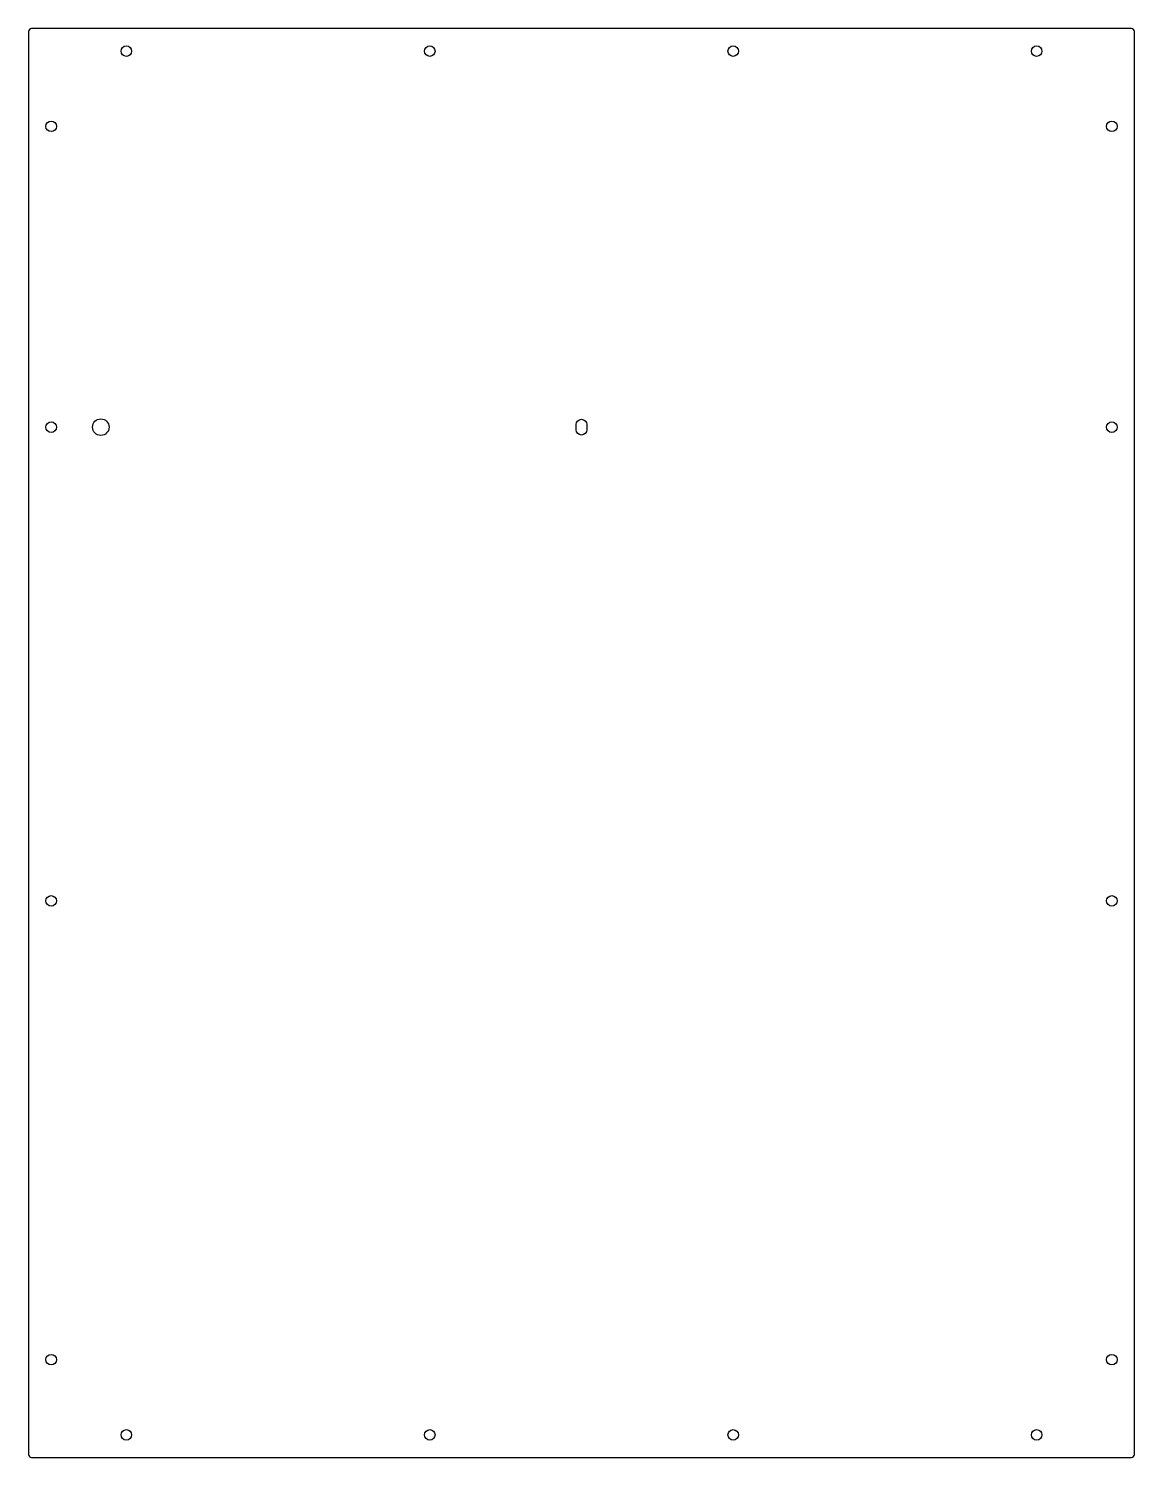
# Model space of a CAD drawing. Header units: millimetres. Extents: x -368 to 367, y -475 to 475.
import ezdxf

# ---------------------------------------------------------------- set-up
doc = ezdxf.new("R2010")
doc.units = ezdxf.units.MM
doc.layers.get('0').update_dxf_attribs({"linetype": 'CONTINUOUS'})

msp = doc.modelspace()

# ---------------------------------------------------------------- linework, layer by layer
for points in [[(-367.5, -473, 0.414214), (-365.5, -475), (365.5, -475, 0.414214), (367.5, -473), (367.5, 473, 0.414214), (365.5, 475), (-365.5, 475, 0.414214), (-367.5, 473)], [(3.5, 211.75), (3.5, 208.25, -1), (-3.5, 208.25), (-3.5, 211.75, -1)]]:
    msp.add_lwpolyline(points, format="xyb", close=True)
for centre, radius in [((-302.5, 460), 3.5), ((-100.83, 460), 3.5), ((100.83, 460), 3.5), ((302.5, 460), 3.5), ((-352.5, 410), 3.5), ((352.5, 410), 3.5), ((-352.5, 210), 3.5), ((-319.5, 210), 5.5), ((352.5, 210), 3.5), ((-352.5, -105), 3.5), ((352.5, -105), 3.5), ((-352.5, -410), 3.5), ((352.5, -410), 3.5), ((-302.5, -460), 3.5), ((-100.83, -460), 3.5), ((100.83, -460), 3.5), ((302.5, -460), 3.5)]:
    msp.add_circle(centre, radius)

doc.saveas('drawing.dxf')
